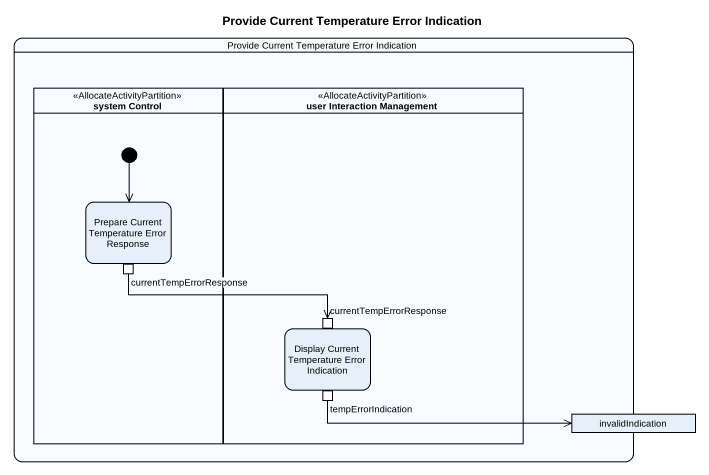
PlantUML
@startuml
title Provide Current Temperature Error Indication
hide empty description
state "Provide Current Temperature Error Indication" as Provide_Current_Temperature {
  state "system Control" as system_Control <<AllocateActivityPartition>> {
    state "Prepare Current Temperature Error Response" as Prepare_Current_Temperature {
      state currentTempErrorResponse <<outputPin>>
    }
    [*] --> Prepare_Current_Temperature
  }
  state "user Interaction Management" as user_Interaction_Management <<AllocateActivityPartition>> {
    state "Display Current Temperature Error Indication" as Display_Current_Temperature {
      state "currentTempErrorResponse" as currentTempErrorResponse_2 <<inputPin>>
      state tempErrorIndication <<outputPin>>
    }
  }
  state invalidIndication <<object>>
}
currentTempErrorResponse -right-> currentTempErrorResponse_2
tempErrorIndication -right-> invalidIndication
@enduml
